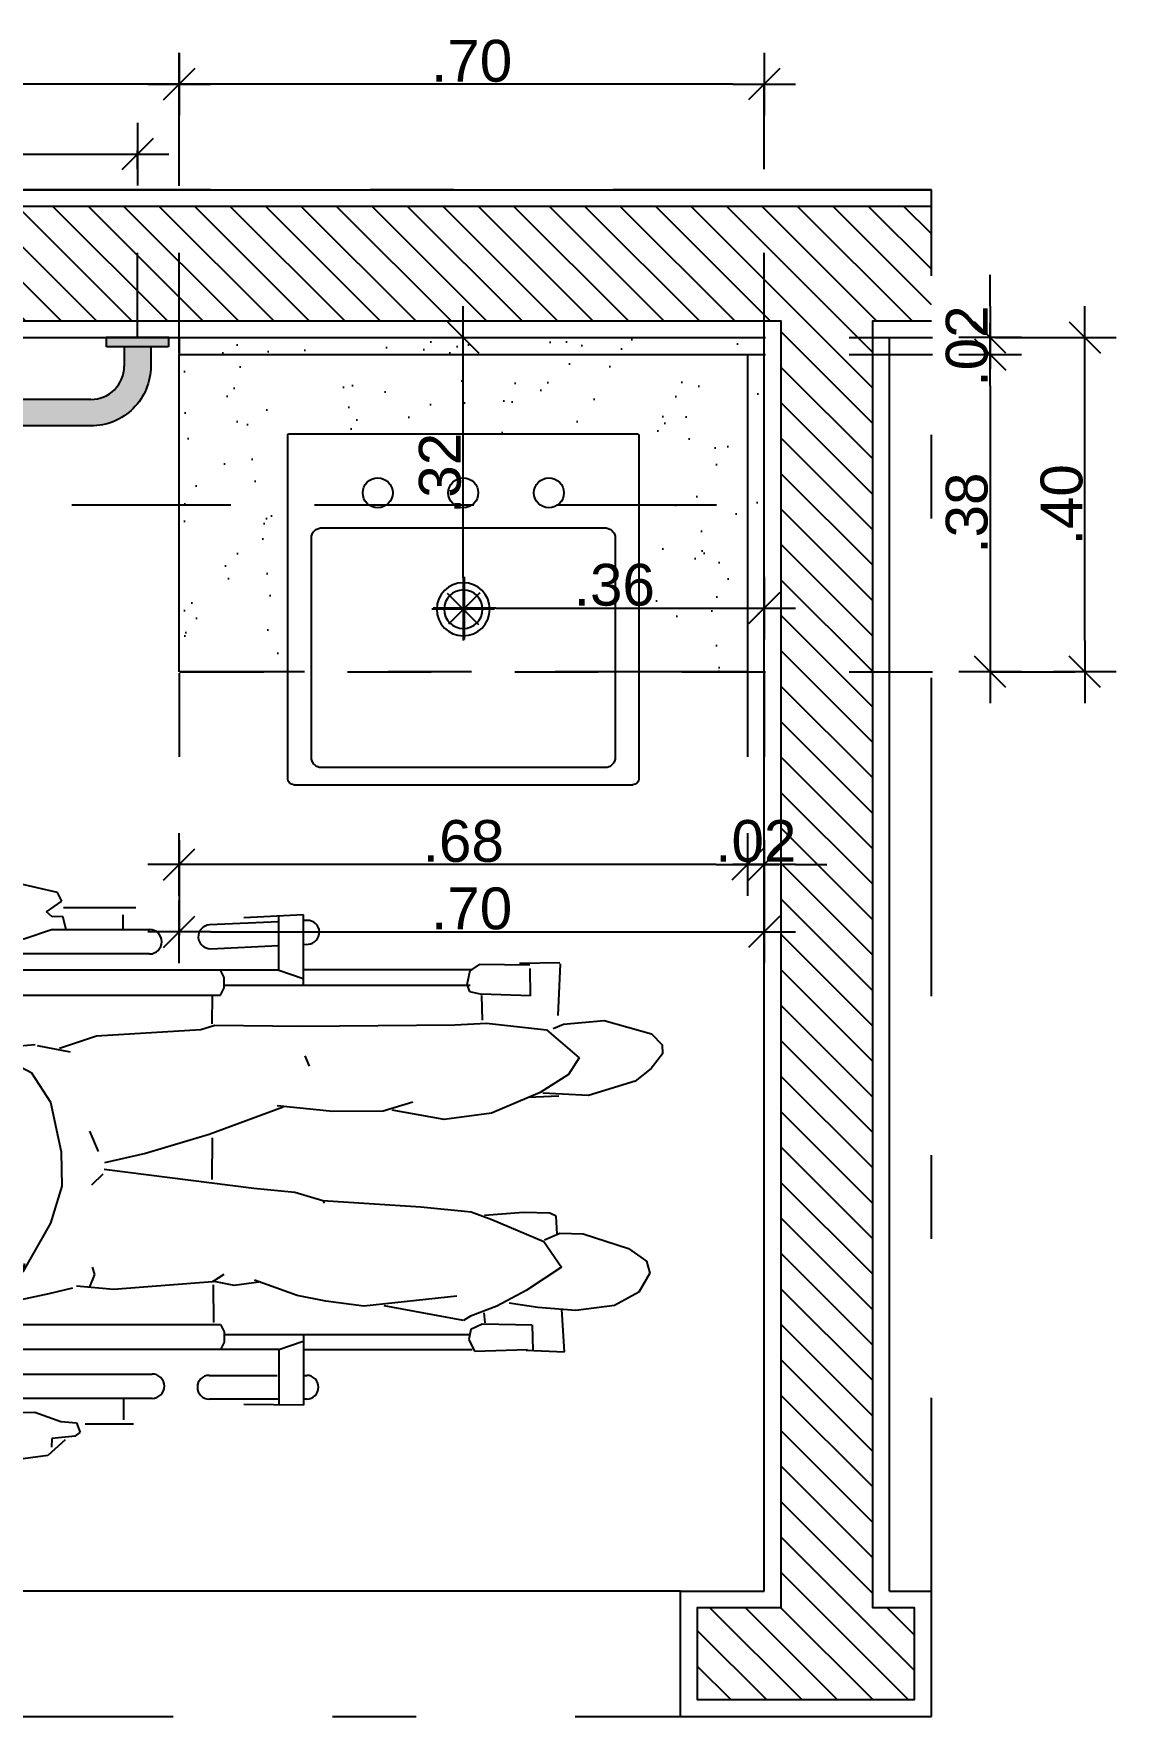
# Model space of a CAD drawing. Header units: millimetres. Extents: x 1999 to 2304, y 1614 to 1800.
# Drawn here: x 2232.644 to 2233.94, y 1631.44 to 1633.454 of the extents above; entities that cross this region are included whole.
import ezdxf

# ---------------------------------------------------------------- set-up
doc = ezdxf.new("R2010")
doc.units = ezdxf.units.MM
doc.header["$LTSCALE"] = 0.03
doc.header["$PDMODE"] = 34
for name, pattern in [('CONTINU', [0]), ('DASHDOT', [25.4, 12.7, -6.35, 0, -6.35]), ('HIDDEN', [9.525, 6.35, -3.175])]:
    doc.linetypes.add(name, pattern=pattern)
for name, color, linetype in [('BANCADAS', 5, 'Continuous'), ('BLOCOS', 5, 'Continuous'), ('COTA Especificações', 250, 'Continuous'), ('Layout', 6, 'Continuous'), ('LOUÇAS E METAIS', 5, 'Continuous'), ('PL1', 1, 'Continuous'), ('PL250', 250, 'Continuous'), ('PL251', 251, 'Continuous')]:
    doc.layers.add(name, color=color, linetype=linetype)
doc.styles.get("Standard").update_dxf_attribs({"font": 'arial.ttf'})
doc.dimstyles.new('TICK01', dxfattribs={"dimscale": 0, "dimtxt": 2, "dimasz": 1.5, "dimexe": 0.18, "dimexo": 0.06, "dimgap": 0.09, "dimtad": 1, "dimzin": 4, "dimdsep": 46, "dimtxsty": 'Standard', "dimblk": 'TICK1', "dimcen": 0.09, "dimclrd": 256, "dimclre": 256, "dimclrt": 4, "dimaunit": 1, "dimadec": 0, "dimazin": 0, "dimtfac": 1, "dimtix": 1, "dimtmove": 2, "dimatfit": 3, "dimldrblk": 'TICK1', "dimfxl": 1, "dimtolj": 1, "dimtzin": 12, "dimarcsym": 0})

# ---------------------------------------------------------------- blocks, each defined once
blk = doc.blocks.new('barra 80')
h = blk.add_hatch(color=252)
h.paths.add_polyline_path([(0.0373, -0.0112), (0.0373, 0), (-0.0373, 0), (-0.0373, -0.0112)])
h.paths.add_polyline_path([(-0.7629, -0.0112), (-0.7629, 0), (-0.8376, 0), (-0.8376, -0.0112)])
blk.add_hatch(color=252).paths.add_polyline_path([(0.0159, -0.034), (0.0159, -0.0112), (-0.0159, -0.0112), (-0.0159, -0.034), (-0.0159, -0.034, -0.414213), (-0.0559, -0.074), (-0.7439, -0.074, -0.000829), (-0.744, -0.074, -0.412105), (-0.7843, -0.034), (-0.7843, -0.0112), (-0.8161, -0.0112), (-0.8161, -0.0341, 0.412771), (-0.744, -0.1057), (-0.0558, -0.1057, 0.414214)])
at = {"layer": 'BLOCOS', "color": 4, "linetype": 'CONTINU'}
for p, q in [((-0.0159, -0.0112), (-0.0159, -0.034)), ((-0.0559, -0.074), (-0.744, -0.074))]:
    blk.add_line(p, q, dxfattribs=at)
for points in [[(-0.8376, -0.0109), (-0.8376, 0), (-0.7629, 0), (-0.7629, -0.0109)], [(0.0373, -0.0109), (0.0373, 0), (-0.0373, 0), (-0.0373, -0.0109)], [(-0.8373, -0.0112), (-0.7632, -0.0112)], [(-0.8161, -0.0341), (-0.8161, -0.0112)], [(-0.7843, -0.034), (-0.7843, -0.0112)], [(0.037, -0.0112), (-0.037, -0.0112)]]:
    blk.add_lwpolyline(points, dxfattribs=at)
for points in [[(0.0159, -0.0112), (0.0159, -0.0341, -0.414214), (-0.0558, -0.1057), (-0.2205, -0.1057), (-0.7435, -0.1057)], [(-0.8161, -0.0341, 0.414945), (-0.7435, -0.1057)]]:
    blk.add_lwpolyline(points, format="xyb", dxfattribs=at)
for centre, radius, start, end in [((-0.744, -0.0336), 0.0404, 180.5078, 269.905), ((-0.0559, -0.034), 0.04, 270, 360)]:
    blk.add_arc(centre, radius, start, end, dxfattribs=at)
blk = doc.blocks.new('L830c_p')
at = {"layer": 'LOUÇAS E METAIS'}
for p, q in [((-205.5, 212.4), (-205.5, -188.6)), ((202.5, 214.4), (-203.5, 214.4)), ((204.5, -188.6), (204.5, 212.4)), ((165, 104.4), (-166, 104.4)), ((-178, 92.4), (-178, -163.6)), ((177, -163.6), (177, 92.4)), ((-166, -175.6), (165, -175.6)), ((197.5, -195.6), (-198.5, -195.6))]:
    blk.add_line(p, q, dxfattribs=at)
for points in [[(-166, 104.4, 0), (-167.2, 104.4, 0), (-168.4, 104.2, 0), (-169.5, 103.9, 0), (-170.6, 103.5, 0), (-171.7, 103, 0), (-172.7, 102.4, 0), (-173.6, 101.7, 0), (-174.5, 100.9, 0), (-175.3, 100, 0), (-176, 99.1, 0), (-176.6, 98.1, 0), (-177.1, 97, 0), (-177.5, 95.9, 0), (-177.8, 94.8, 0), (-178, 93.6, 0), (-178, 92.4, 0)], [(177, 92.4, 0), (176.9, 93.6, 0), (176.8, 94.8, 0), (176.5, 95.9, 0), (176.1, 97, 0), (175.6, 98.1, 0), (175, 99.1, 0), (174.3, 100, 0), (173.5, 100.9, 0), (172.6, 101.7, 0), (171.7, 102.4, 0), (170.6, 103, 0), (169.6, 103.5, 0), (168.5, 103.9, 0), (167.3, 104.2, 0), (166.2, 104.4, 0), (165, 104.4, 0)], [(-178, -163.6, 0), (-178, -164.8, 0), (-177.8, -165.9, 0), (-177.5, -167.1, 0), (-177.1, -168.2, 0), (-176.6, -169.2, 0), (-176, -170.3, 0), (-175.3, -171.2, 0), (-174.5, -172.1, 0), (-173.6, -172.9, 0), (-172.7, -173.6, 0), (-171.7, -174.2, 0), (-170.6, -174.7, 0), (-169.5, -175.1, 0), (-168.4, -175.4, 0), (-167.2, -175.5, 0), (-166, -175.6, 0)], [(165, -175.6, 0), (166.2, -175.5, 0), (167.3, -175.4, 0), (168.5, -175.1, 0), (169.6, -174.7, 0), (170.6, -174.2, 0), (171.7, -173.6, 0), (172.6, -172.9, 0), (173.5, -172.1, 0), (174.3, -171.2, 0), (175, -170.3, 0), (175.6, -169.2, 0), (176.1, -168.2, 0), (176.5, -167.1, 0), (176.8, -165.9, 0), (176.9, -164.8, 0), (177, -163.6, 0)]]:
    blk.add_polyline3d(points, dxfattribs=at)
at = {"layer": 'LOUÇAS E METAIS', "color": 250}
blk.add_circle((-0.5, 9.4), 31, dxfattribs=at)
at = {"layer": 'LOUÇAS E METAIS', "color": 6}
blk.add_circle((-0.5, 9.4), 22.5, dxfattribs=at)
at = {"layer": 'LOUÇAS E METAIS'}
for centre, radius, start, end in [((-203.5, 212.4), 2, 89.9815, 180), ((202.5, 212.4), 2, 359.9815, 90), ((-198.5, -188.6), 7, 180.001, 270.001), ((197.5, -188.6), 7, 269.999, 359.999)]:
    blk.add_arc(centre, radius, start, end, dxfattribs=at)
at = {"layer": 'LOUÇAS E METAIS', "color": 250}
for centre, start, end in [((-100.5, 145.4), 0, 180), ((-0.5, 145.4), 0, 180), ((99.5, 145.4), 0, 180), ((-100.5, 145.4), 180, 0), ((-0.5, 145.4), 180, 0), ((99.5, 145.4), 180, 0)]:
    blk.add_arc(centre, 17.5, start, end, dxfattribs=at)
blk = doc.blocks.new('PNE')
at = {"layer": 'PL251'}
for p, q in [((1999.304, 609.4624), (1999.3171, 609.475)), ((1999.3171, 609.475), (1999.3281, 609.4754)), ((1999.3281, 609.4754), (1999.3457, 609.4619)), ((1999.2882, 609.4057), (1999.304, 609.4624)), ((1999.3457, 609.4619), (1999.3608, 609.4427)), ((1999.5609, 609.4347), (1999.5761, 609.4562)), ((1999.5761, 609.4562), (1999.5907, 609.4601)), ((1999.5907, 609.4601), (1999.6131, 609.4473)), ((1999.3608, 609.4427), (1999.3778, 609.3867)), ((1999.5435, 609.3806), (1999.5609, 609.4347)), ((1999.6131, 609.4473), (1999.6294, 609.4182)), ((1999.6294, 609.4182), (1999.6354, 609.3718)), ((1999.2927, 609.3568), (1999.2882, 609.4057)), ((1999.2993, 609.3368), (1999.3329, 609.3759)), ((1999.3329, 609.3759), (1999.3528, 609.3631)), ((1999.3778, 609.3867), (1999.3752, 609.3322)), ((1999.5427, 609.3526), (1999.5435, 609.3806)), ((1999.2979, 609.3447), (1999.2927, 609.3568)), ((1999.3528, 609.3631), (1999.3742, 609.3292)), ((1999.5528, 609.3335), (1999.5833, 609.3546)), ((1999.5833, 609.3546), (1999.6112, 609.3125)), ((1999.6354, 609.3718), (1999.6315, 609.3262)), ((1999.6847, 609.3582), (1999.634, 609.3551)), ((1999.6825, 609.3123), (1999.6847, 609.3582)), ((1999.2193, 609.3526), (1999.22, 609.3045)), ((1999.2204, 609.3528), (1999.282, 609.3503)), ((1999.2913, 609.2647), (1999.2993, 609.3368)), ((1999.3785, 609.3512), (1999.3803, 609.3147)), ((1999.5186, 609.3407), (1999.5181, 609.309)), ((1999.5222, 609.3483), (1999.5186, 609.3407)), ((1999.544, 609.3496), (1999.5222, 609.3483)), ((1999.5263, 609.2714), (1999.5528, 609.3335)), ((1999.5505, 609.3344), (1999.5427, 609.3526)), ((1999.2221, 609.3168), (1999.2212, 609.256)), ((1999.2587, 609.3175), (1999.226, 609.3173)), ((1999.2587, 609.3175), (1999.2568, 609.259)), ((1999.3742, 609.3292), (1999.399, 609.271)), ((1999.6315, 609.3262), (1999.6263, 609.2918)), ((1999.6526, 609.3196), (1999.6515, 609.2595)), ((1999.6526, 609.3196), (1999.6826, 609.3202)), ((1999.6839, 609.2506), (1999.6818, 609.3139)), ((1999.5181, 609.309), (1999.5217, 609.2626)), ((1999.6112, 609.3125), (1999.6301, 609.2772)), ((1999.6301, 609.2772), (1999.6421, 609.2456)), ((1999.2212, 609.256), (1999.2286, 609.245)), ((1999.2534, 609.2444), (1999.2568, 609.259)), ((1999.2581, 609.259), (1999.2876, 609.2598)), ((1999.2932, 609.227), (1999.2913, 609.2647)), ((1999.399, 609.271), (1999.4068, 609.2143)), ((1999.5171, 609.2467), (1999.5263, 609.2714)), ((1999.6378, 609.2616), (1999.6501, 609.263)), ((1999.6515, 609.2595), (1999.6578, 609.246)), ((1999.2276, 609.2476), (1999.2276, 609.0461)), ((1999.2286, 609.245), (1999.2453, 609.2414)), ((1999.2457, 608.9515), (1999.2457, 609.2454)), ((1999.2463, 609.2417), (1999.2534, 609.2444)), ((1999.5111, 609.1864), (1999.5171, 609.2467)), ((1999.6471, 609.2373), (1999.6297, 609.1425)), ((1999.6421, 609.2456), (1999.6471, 609.2373)), ((1999.6578, 609.246), (1999.6701, 609.2438)), ((1999.6641, 608.9515), (1999.6641, 609.2454)), ((1999.6701, 609.2438), (1999.6839, 609.2506)), ((1999.6822, 609.2476), (1999.6822, 609.0461)), ((1999.2948, 609.0433), (1999.2932, 609.227)), ((1999.4068, 609.2143), (1999.3953, 609.1519)), ((1999.6179, 609.2293), (1999.6302, 609.118)), ((1999.386, 609.1769), (1999.3968, 609.1412)), ((1999.5034, 609.0689), (1999.5111, 609.1864)), ((1999.3968, 609.1412), (1999.3969, 609.0809)), ((1999.6302, 609.118), (1999.6239, 609.0727)), ((1999.3969, 609.0809), (1999.3901, 609.0142)), ((1999.6239, 609.0727), (1999.6173, 609.0382)), ((1999.197, 609.0461), (1999.1968, 609.0513)), ((1999.3304, 609.0476), (1999.3426, 609.0528)), ((1999.4935, 609.0355), (1999.5034, 609.0689)), ((1999.5034, 609.0689), (1999.5069, 609.0708)), ((1999.1615, 609.0461), (1999.1653, 608.9745)), ((1999.246, 609.0461), (1999.1615, 609.0461)), ((1999.1684, 609.05), (1999.1686, 609.0462)), ((1999.2281, 609.0164), (1999.2378, 609.0456)), ((1999.2937, 608.94), (1999.2948, 609.0433)), ((1999.4886, 608.9864), (1999.4935, 609.0355)), ((1999.6173, 609.0382), (1999.5988, 608.9874)), ((1999.6638, 609.0461), (1999.7483, 609.0461)), ((1999.6818, 609.0164), (1999.672, 609.0456)), ((1999.7128, 609.0471), (1999.7128, 609.0497)), ((1999.7412, 609.0497), (1999.7412, 609.0458)), ((1999.7483, 609.0461), (1999.7478, 608.9744)), ((1999.2278, 609.0162), (1999.1631, 609.0162)), ((1999.17, 609.0162), (1999.1738, 608.9335)), ((1999.2022, 608.9349), (1999.1984, 609.016)), ((1999.2278, 609.0162), (1999.2278, 608.659)), ((1999.3918, 609.0217), (1999.4247, 608.9331)), ((1999.682, 609.0162), (1999.7481, 609.0162)), ((1999.682, 609.0162), (1999.682, 608.6733)), ((1999.7128, 608.9331), (1999.7128, 609.0143)), ((1999.7412, 609.0162), (1999.7412, 608.9331)), ((1999.6012, 608.9924), (1999.6053, 608.9631)), ((1999.4659, 608.8074), (1999.4886, 608.9864)), ((1999.2366, 608.951), (1999.2278, 608.9464)), ((1999.2491, 608.951), (1999.2366, 608.951)), ((1999.2579, 608.9464), (1999.2491, 608.951)), ((1999.6053, 608.9631), (1999.5999, 608.9371)), ((1999.6519, 608.9464), (1999.6607, 608.951)), ((1999.6607, 608.951), (1999.6732, 608.951)), ((1999.6732, 608.951), (1999.682, 608.9464)), ((1999.2923, 608.9367), (1999.2578, 608.9371)), ((1999.2579, 608.6704), (1999.2579, 608.9464)), ((1999.2989, 608.923), (1999.2937, 608.94)), ((1999.4247, 608.9331), (1999.4474, 608.8567)), ((1999.4785, 608.9368), (1999.4285, 608.9371)), ((1999.5923, 608.9505), (1999.601, 608.9371)), ((1999.601, 608.9371), (1999.6099, 608.8186)), ((1999.6494, 608.9388), (1999.6045, 608.9381)), ((1999.6519, 608.6804), (1999.6519, 608.9464)), ((1999.3066, 608.7982), (1999.2989, 608.923)), ((1999.1793, 608.7443), (1999.1793, 608.8617)), ((1999.2085, 608.8617), (1999.2085, 608.669)), ((1999.4474, 608.8567), (1999.4583, 608.8079)), ((1999.7112, 608.6647), (1999.7112, 608.8648)), ((1999.7404, 608.8648), (1999.7404, 608.679)), ((1999.1532, 608.8453), (1999.1532, 608.7589)), ((1999.1801, 608.8301), (1999.1615, 608.8301)), ((1999.7659, 608.8309), (1999.7418, 608.8309)), ((1999.7711, 608.8424), (1999.7711, 608.7845)), ((1999.6099, 608.8186), (1999.606, 608.7745)), ((1999.3212, 608.7541), (1999.3066, 608.7982)), ((1999.4205, 608.7899), (1999.4448, 608.8003)), ((1999.472, 608.8058), (1999.4853, 608.7921)), ((1999.5923, 608.7961), (1999.5835, 608.7936)), ((1999.6067, 608.7902), (1999.5923, 608.7961)), ((1999.6086, 608.7696), (1999.6152, 608.7414)), ((1999.7682, 608.7557), (1999.7697, 608.7745)), ((1999.7697, 608.7745), (1999.7814, 608.7786)), ((1999.7854, 608.7729), (1999.7814, 608.7786)), ((1999.7854, 608.7729), (1999.7882, 608.7448)), ((1999.1348, 608.7517), (1999.1238, 608.7029)), ((1999.1455, 608.7568), (1999.1348, 608.7517)), ((1999.1582, 608.7386), (1999.1455, 608.7568)), ((1999.1791, 608.7618), (1999.1638, 608.7579)), ((1999.1638, 608.7579), (1999.164, 608.7451)), ((1999.318, 608.7274), (1999.3255, 608.7668)), ((1999.4458, 608.7562), (1999.3862, 608.7437)), ((1999.4864, 608.7571), (1999.4458, 608.7562)), ((1999.5308, 608.7434), (1999.4864, 608.7571)), ((1999.7567, 608.7243), (1999.7682, 608.7557)), ((1999.7898, 608.7607), (1999.8086, 608.74)), ((1999.164, 608.7451), (1999.1582, 608.7386)), ((1999.1906, 608.7113), (1999.1789, 608.7454)), ((1999.3862, 608.7437), (1999.351, 608.7208)), ((1999.5889, 608.7104), (1999.5308, 608.7434)), ((1999.6152, 608.7414), (1999.6249, 608.6965)), ((1999.7882, 608.7448), (1999.7988, 608.7445)), ((1999.8086, 608.74), (1999.8144, 608.6985)), ((1999.1859, 608.679), (1999.1906, 608.7113)), ((1999.3199, 608.6883), (1999.3167, 608.725)), ((1999.351, 608.7208), (1999.3369, 608.6936)), ((1999.5988, 608.7068), (1999.5791, 608.7126)), ((1999.7574, 608.6849), (1999.7567, 608.7243)), ((1999.1238, 608.7029), (1999.1301, 608.6781)), ((1999.3409, 608.6912), (1999.3166, 608.6823)), ((1999.4282, 608.6905), (1999.3863, 608.6424)), ((1999.4486, 608.6926), (1999.4282, 608.6905)), ((1999.467, 608.6856), (1999.4486, 608.6926)), ((1999.6236, 608.6926), (1999.5988, 608.7068)), ((1999.6474, 608.6749), (1999.6236, 608.6926)), ((1999.8144, 608.6985), (1999.7967, 608.6624)), ((1999.1301, 608.6781), (1999.1578, 608.6444)), ((1999.1647, 608.6652), (1999.179, 608.6773)), ((1999.179, 608.6773), (1999.1908, 608.6796)), ((1999.2216, 608.642), (1999.1908, 608.6796)), ((1999.2958, 608.6695), (1999.2743, 608.6446)), ((1999.3166, 608.6823), (1999.2958, 608.6695)), ((1999.4858, 608.6738), (1999.467, 608.6856)), ((1999.5031, 608.6515), (1999.4858, 608.6738)), ((1999.6627, 608.6518), (1999.6474, 608.6749)), ((1999.752, 608.6859), (1999.7261, 608.6474)), ((1999.7839, 608.6749), (1999.752, 608.6859)), ((1999.7953, 608.6631), (1999.7839, 608.6749)), ((1999.1578, 608.6444), (1999.1647, 608.6652)), ((1999.236, 608.6521), (1999.2253, 608.6459)), ((1999.2555, 608.6599), (1999.236, 608.6521)), ((1999.2791, 608.6496), (1999.2555, 608.6599)), ((1999.475, 608.655), (1999.4482, 608.647)), ((1999.4971, 608.653), (1999.475, 608.655)), ((1999.5095, 608.6474), (1999.4971, 608.653)), ((1999.6756, 608.6682), (1999.6532, 608.6681)), ((1999.7248, 608.649), (1999.6756, 608.6682)), ((1999.7967, 608.6624), (1999.7995, 608.6477)), ((1999.1578, 608.6444), (1999.1626, 608.6004)), ((1999.3863, 608.6424), (1999.3695, 608.6134)), ((1999.3976, 608.634), (1999.3843, 608.6327)), ((1999.4159, 608.6232), (1999.3976, 608.634)), ((1999.4482, 608.647), (1999.4159, 608.6232)), ((1999.4621, 608.6365), (1999.4353, 608.6367)), ((1999.5324, 608.6087), (1999.5095, 608.6474)), ((1999.7995, 608.6477), (1999.7855, 608.5655)), ((1999.1532, 608.6231), (1999.1532, 608.3203)), ((1999.3695, 608.6134), (1999.3732, 608.561)), ((1999.4154, 608.6224), (1999.4298, 608.5585)), ((1999.5128, 608.609), (1999.5352, 608.5765)), ((1999.537, 608.572), (1999.5324, 608.6087)), ((1999.1626, 608.6004), (1999.1894, 608.5447)), ((1999.4592, 608.5948), (1999.4454, 608.5988)), ((1999.4804, 608.5857), (1999.4592, 608.5948)), ((1999.5387, 608.5462), (1999.537, 608.572)), ((1999.6569, 608.5782), (1999.6198, 608.5613)), ((1999.6655, 608.57), (1999.6569, 608.5782)), ((1999.7529, 608.5403), (1999.6655, 608.57)), ((1999.1793, 608.2983), (1999.1793, 608.5535)), ((1999.3059, 608.5499), (1999.3403, 608.5431)), ((1999.3403, 608.5431), (1999.3782, 608.5538)), ((1999.3732, 608.561), (1999.3995, 608.5235)), ((1999.579, 608.5569), (1999.5421, 608.5658)), ((1999.6198, 608.5613), (1999.579, 608.5569)), ((1999.662, 608.4964), (1999.662, 608.5635)), ((1999.6784, 608.4957), (1999.6784, 608.5592)), ((1999.7737, 608.5492), (1999.7529, 608.5403)), ((1999.7855, 608.5655), (1999.7737, 608.5492)), ((1999.1894, 608.5447), (1999.2303, 608.5319)), ((1999.2085, 608.5306), (1999.2085, 608.2983)), ((1999.2303, 608.5319), (1999.3025, 608.5458)), ((1999.2538, 608.4957), (1999.2538, 608.5292)), ((1999.3483, 608.5164), (1999.289, 608.5371)), ((1999.5051, 608.515), (1999.5218, 608.5325)), ((1999.518, 608.5311), (1999.5117, 608.5456)), ((1999.5218, 608.5325), (1999.5387, 608.5462)), ((1999.662, 608.5401), (1999.6005, 608.522)), ((1999.7112, 608.3014), (1999.7112, 608.5463)), ((1999.7404, 608.5349), (1999.7404, 608.3014)), ((1999.7711, 608.5378), (1999.7711, 608.3175)), ((1999.2374, 608.4964), (1999.2374, 608.5249)), ((1999.4528, 608.5051), (1999.3483, 608.5164)), ((1999.3995, 608.5235), (1999.4439, 608.5112)), ((1999.4439, 608.5112), (1999.4723, 608.5104)), ((1999.5273, 608.5092), (1999.4528, 608.5051)), ((1999.4723, 608.5104), (1999.4863, 608.5147)), ((1999.4863, 608.5147), (1999.5051, 608.515)), ((1999.6005, 608.522), (1999.5273, 608.5092)), ((1999.2315, 608.4957), (1999.2315, 608.3865)), ((1999.2595, 608.4957), (1999.2315, 608.4957)), ((1999.2595, 608.3865), (1999.2595, 608.4957)), ((1999.6561, 608.4957), (1999.6561, 608.3865)), ((1999.6841, 608.4957), (1999.6561, 608.4957)), ((1999.6841, 608.3865), (1999.6841, 608.4957)), ((1999.2315, 608.3865), (1999.2595, 608.3865)), ((1999.6561, 608.3865), (1999.6841, 608.3865)), ((1999.1626, 608.3289), (1999.1785, 608.3289)), ((1999.7659, 608.3286), (1999.7418, 608.3286))]:
    blk.add_line(p, q, dxfattribs=at)
for centre, radius, start, end in [((1999.1826, 609.0507), 0.0142, 2.6629, 182.6629), ((1999.727, 609.0497), 0.0142, 0, 180), ((1999.188, 608.9342), 0.0142, 182.6629, 2.6629), ((1999.727, 608.9331), 0.0142, 180, 0), ((1999.1939, 608.8617), 0.0146, 0, 180), ((1999.7258, 608.8648), 0.0146, 0, 180), ((1999.1939, 608.2983), 0.0146, 180, 0), ((1999.7258, 608.3014), 0.0146, 180, 0)]:
    blk.add_arc(centre, radius, start, end, dxfattribs=at)
blk = doc.blocks.new('TICK1')
for p, q in [((0, 1), (0, -1)), ((-1, 0), (1, 0)), ((0.5, 0.5), (-0.5, -0.5))]:
    blk.add_line(p, q)
blk = doc.blocks.new('*D554')
at = {"layer": 'COTA Especificações', "linetype": 'HIDDEN', "lineweight": -2, "ltscale": 0.1, "transparency": 16777216}
for p, q in [((2232.8185, 1633.0718), (2232.8185, 1633.398)), ((2233.5185, 1633.0918), (2233.5185, 1633.398))]:
    blk.add_line(p, q, dxfattribs=at)
at = {"layer": 'COTA Especificações', "lineweight": -2, "ltscale": 0.1, "transparency": 16777216}
blk.add_line((2233.481, 1633.3935), (2232.856, 1633.3935), dxfattribs=at)
at = {"layer": 'DEFPOINTS', "color": 0, "ltscale": 0.1, "transparency": 16777216}
for p in [(2232.8185, 1633.3935), (2233.5185, 1633.0903), (2232.8185, 1633.0703)]:
    blk.add_point(p, dxfattribs=at)
at = {"layer": 'COTA Especificações', "lineweight": -2, "ltscale": 0.1, "transparency": 16777216, "xscale": 0.03749999999999998, "yscale": 0.03749999999999998, "zscale": 0.03749999999999998, "rotation": 180}
blk.add_blockref('TICK1', (2232.8185, 1633.3935), dxfattribs=at)
at = {"layer": 'COTA Especificações', "lineweight": -2, "ltscale": 0.1, "transparency": 16777216, "xscale": 0.03749999999999998, "yscale": 0.03749999999999998, "zscale": 0.03749999999999998}
blk.add_blockref('TICK1', (2233.5185, 1633.3935), dxfattribs=at)
at = {"layer": 'COTA Especificações', "color": 4, "ltscale": 0.1, "transparency": 16777216, "insert": (2233.1685, 1633.4213), "char_height": 0.05, "attachment_point": 5}
blk.add_mtext('\\A1;.70', dxfattribs=at)
blk = doc.blocks.new('*D555')
at = {"layer": 'COTA Especificações', "linetype": 'HIDDEN', "lineweight": -2, "ltscale": 0.1, "transparency": 16777216}
for p, q in [((2233.4985, 1632.6888), (2233.4985, 1632.4553)), ((2233.5185, 1632.6888), (2233.5185, 1632.4553))]:
    blk.add_line(p, q, dxfattribs=at)
at = {"layer": 'COTA Especificações', "lineweight": -2, "ltscale": 0.1, "transparency": 16777216}
for p, q in [((2233.461, 1632.4598), (2233.4235, 1632.4598)), ((2233.5185, 1632.4598), (2233.4985, 1632.4598)), ((2233.556, 1632.4598), (2233.5935, 1632.4598))]:
    blk.add_line(p, q, dxfattribs=at)
at = {"layer": 'DEFPOINTS', "color": 0, "ltscale": 0.1, "transparency": 16777216}
for p in [(2233.4985, 1632.6903), (2233.5185, 1632.6903), (2233.4985, 1632.4598)]:
    blk.add_point(p, dxfattribs=at)
at = {"layer": 'COTA Especificações', "lineweight": -2, "ltscale": 0.1, "transparency": 16777216, "xscale": 0.03749999999999998, "yscale": 0.03749999999999998, "zscale": 0.03749999999999998}
blk.add_blockref('TICK1', (2233.4985, 1632.4598), dxfattribs=at)
at = {"layer": 'COTA Especificações', "lineweight": -2, "ltscale": 0.1, "transparency": 16777216, "xscale": 0.03749999999999998, "yscale": 0.03749999999999998, "zscale": 0.03749999999999998, "rotation": 180}
blk.add_blockref('TICK1', (2233.5185, 1632.4598), dxfattribs=at)
at = {"layer": 'COTA Especificações', "color": 4, "ltscale": 0.1, "transparency": 16777216, "insert": (2233.5085, 1632.4876), "char_height": 0.05, "attachment_point": 5}
blk.add_mtext('\\A1;.02', dxfattribs=at)
blk = doc.blocks.new('*D556')
at = {"layer": 'COTA Especificações', "lineweight": -2, "ltscale": 0.1, "transparency": 16777216}
for p, q in [((2233.7889, 1633.1278), (2233.7889, 1633.1653)), ((2233.7889, 1633.0903), (2233.7889, 1633.0703)), ((2233.7889, 1633.0328), (2233.7889, 1632.9953))]:
    blk.add_line(p, q, dxfattribs=at)
at = {"layer": 'COTA Especificações', "linetype": 'HIDDEN', "lineweight": -2, "ltscale": 0.1, "transparency": 16777216}
for p, q in [((2232.82, 1633.0903), (2233.7934, 1633.0903)), ((2232.82, 1633.0703), (2233.7934, 1633.0703))]:
    blk.add_line(p, q, dxfattribs=at)
at = {"layer": 'DEFPOINTS', "color": 0, "ltscale": 0.1, "transparency": 16777216}
for p in [(2232.8185, 1633.0903), (2232.8185, 1633.0703), (2233.7889, 1633.0703)]:
    blk.add_point(p, dxfattribs=at)
at = {"layer": 'COTA Especificações', "lineweight": -2, "ltscale": 0.1, "transparency": 16777216, "xscale": 0.03749999999999998, "yscale": 0.03749999999999998, "zscale": 0.03749999999999998}
for p, rotation in [((2233.7889, 1633.0903), 270), ((2233.7889, 1633.0703), 90)]:
    blk.add_blockref('TICK1', p, dxfattribs=dict(at, rotation=rotation))
at = {"layer": 'COTA Especificações', "color": 4, "ltscale": 0.1, "transparency": 16777216, "insert": (2233.7611, 1633.0803), "char_height": 0.05, "attachment_point": 5, "rotation": 90}
blk.add_mtext('\\A1;.02', dxfattribs=at)
blk = doc.blocks.new('*D557')
at = {"layer": 'COTA Especificações', "linetype": 'HIDDEN', "lineweight": -2, "ltscale": 0.1, "transparency": 16777216}
for p, q in [((2232.82, 1633.0703), (2233.7934, 1633.0703)), ((2232.82, 1632.6903), (2233.7934, 1632.6903))]:
    blk.add_line(p, q, dxfattribs=at)
at = {"layer": 'COTA Especificações', "lineweight": -2, "ltscale": 0.1, "transparency": 16777216}
blk.add_line((2233.7889, 1633.0328), (2233.7889, 1632.7278), dxfattribs=at)
at = {"layer": 'DEFPOINTS', "color": 0, "ltscale": 0.1, "transparency": 16777216}
for p in [(2232.8185, 1633.0703), (2232.8185, 1632.6903), (2233.7889, 1632.6903)]:
    blk.add_point(p, dxfattribs=at)
at = {"layer": 'COTA Especificações', "lineweight": -2, "ltscale": 0.1, "transparency": 16777216, "xscale": 0.03749999999999998, "yscale": 0.03749999999999998, "zscale": 0.03749999999999998}
for p, rotation in [((2233.7889, 1633.0703), 90), ((2233.7889, 1632.6903), 270)]:
    blk.add_blockref('TICK1', p, dxfattribs=dict(at, rotation=rotation))
at = {"layer": 'COTA Especificações', "color": 4, "ltscale": 0.1, "transparency": 16777216, "insert": (2233.7611, 1632.8803), "char_height": 0.05, "attachment_point": 5, "rotation": 90}
blk.add_mtext('\\A1;.38', dxfattribs=at)
blk = doc.blocks.new('*D558')
at = {"layer": 'COTA Especificações', "linetype": 'HIDDEN', "lineweight": -2, "ltscale": 0.1, "transparency": 16777216}
for p, q in [((2232.8185, 1632.6888), (2232.8185, 1632.4553)), ((2233.4985, 1632.4613), (2233.4985, 1632.4643))]:
    blk.add_line(p, q, dxfattribs=at)
at = {"layer": 'COTA Especificações', "lineweight": -2, "ltscale": 0.1, "transparency": 16777216}
blk.add_line((2233.461, 1632.4598), (2232.856, 1632.4598), dxfattribs=at)
at = {"layer": 'DEFPOINTS', "color": 0, "ltscale": 0.1, "transparency": 16777216}
for p in [(2232.8185, 1632.6903), (2232.8185, 1632.4598), (2233.4985, 1632.4598)]:
    blk.add_point(p, dxfattribs=at)
at = {"layer": 'COTA Especificações', "lineweight": -2, "ltscale": 0.1, "transparency": 16777216, "xscale": 0.03749999999999998, "yscale": 0.03749999999999998, "zscale": 0.03749999999999998, "rotation": 180}
blk.add_blockref('TICK1', (2232.8185, 1632.4598), dxfattribs=at)
at = {"layer": 'COTA Especificações', "lineweight": -2, "ltscale": 0.1, "transparency": 16777216, "xscale": 0.03749999999999998, "yscale": 0.03749999999999998, "zscale": 0.03749999999999998}
blk.add_blockref('TICK1', (2233.4985, 1632.4598), dxfattribs=at)
at = {"layer": 'COTA Especificações', "color": 4, "ltscale": 0.1, "transparency": 16777216, "insert": (2233.1585, 1632.4876), "char_height": 0.05, "attachment_point": 5}
blk.add_mtext('\\A1;.68', dxfattribs=at)
blk = doc.blocks.new('*D599')
at = {"layer": 'COTA Especificações', "linetype": 'HIDDEN', "lineweight": -2, "ltscale": 0.1, "transparency": 16777216}
for p, q in [((2233.16, 1633.0903), (2233.163, 1633.0903)), ((2233.16, 1632.7653), (2233.163, 1632.7653))]:
    blk.add_line(p, q, dxfattribs=at)
at = {"layer": 'COTA Especificações', "lineweight": -2, "ltscale": 0.1, "transparency": 16777216}
blk.add_line((2233.1585, 1632.8028), (2233.1585, 1633.0528), dxfattribs=at)
at = {"layer": 'DEFPOINTS', "color": 0, "ltscale": 0.1, "transparency": 16777216}
for p in [(2233.1585, 1633.0903), (2233.1585, 1633.0903), (2233.1585, 1632.7653)]:
    blk.add_point(p, dxfattribs=at)
at = {"layer": 'COTA Especificações', "lineweight": -2, "ltscale": 0.1, "transparency": 16777216, "xscale": 0.03749999999999998, "yscale": 0.03749999999999998, "zscale": 0.03749999999999998}
for p, rotation in [((2233.1585, 1633.0903), 90), ((2233.1585, 1632.7653), 270)]:
    blk.add_blockref('TICK1', p, dxfattribs=dict(at, rotation=rotation))
at = {"layer": 'COTA Especificações', "color": 4, "ltscale": 0.1, "transparency": 16777216, "insert": (2233.1307, 1632.9278), "char_height": 0.05, "attachment_point": 5, "rotation": 90}
blk.add_mtext('\\A1;.32', dxfattribs=at)
blk = doc.blocks.new('*D698')
at = {"layer": 'COTA Especificações', "linetype": 'HIDDEN', "lineweight": -2, "ltscale": 0.1, "transparency": 16777216}
for p, q in [((2232.2685, 1633.0918), (2232.2685, 1633.398)), ((2232.8185, 1633.0918), (2232.8185, 1633.398))]:
    blk.add_line(p, q, dxfattribs=at)
at = {"layer": 'COTA Especificações', "lineweight": -2, "ltscale": 0.1, "transparency": 16777216}
blk.add_line((2232.781, 1633.3935), (2232.306, 1633.3935), dxfattribs=at)
at = {"layer": 'DEFPOINTS', "color": 0, "ltscale": 0.1, "transparency": 16777216}
for p in [(2232.2685, 1633.3935), (2232.2685, 1633.0903), (2232.8185, 1633.0903)]:
    blk.add_point(p, dxfattribs=at)
at = {"layer": 'COTA Especificações', "lineweight": -2, "ltscale": 0.1, "transparency": 16777216, "xscale": 0.03749999999999998, "yscale": 0.03749999999999998, "zscale": 0.03749999999999998, "rotation": 180}
blk.add_blockref('TICK1', (2232.2685, 1633.3935), dxfattribs=at)
at = {"layer": 'COTA Especificações', "lineweight": -2, "ltscale": 0.1, "transparency": 16777216, "xscale": 0.03749999999999998, "yscale": 0.03749999999999998, "zscale": 0.03749999999999998}
blk.add_blockref('TICK1', (2232.8185, 1633.3935), dxfattribs=at)
at = {"layer": 'COTA Especificações', "color": 4, "ltscale": 0.1, "transparency": 16777216, "insert": (2232.5435, 1633.4212), "char_height": 0.05, "attachment_point": 5}
blk.add_mtext('\\A1;.55', dxfattribs=at)
blk = doc.blocks.new('*D701')
at = {"layer": 'COTA Especificações', "linetype": 'HIDDEN', "lineweight": -2, "ltscale": 0.1, "transparency": 16777216}
for p, q in [((2231.9685, 1633.0933), (2231.9685, 1633.3144)), ((2232.7687, 1633.0918), (2232.7687, 1633.3144))]:
    blk.add_line(p, q, dxfattribs=at)
at = {"layer": 'COTA Especificações', "lineweight": -2, "ltscale": 0.1, "transparency": 16777216}
blk.add_line((2232.006, 1633.3099), (2232.7312, 1633.3099), dxfattribs=at)
at = {"layer": 'DEFPOINTS', "color": 0, "ltscale": 0.1, "transparency": 16777216}
for p in [(2232.7687, 1633.3099), (2231.9685, 1633.0918), (2232.7687, 1633.0903)]:
    blk.add_point(p, dxfattribs=at)
at = {"layer": 'COTA Especificações', "lineweight": -2, "ltscale": 0.1, "transparency": 16777216, "xscale": 0.03749999999999998, "yscale": 0.03749999999999998, "zscale": 0.03749999999999998, "rotation": 180}
blk.add_blockref('TICK1', (2231.9685, 1633.3099), dxfattribs=at)
at = {"layer": 'COTA Especificações', "lineweight": -2, "ltscale": 0.1, "transparency": 16777216, "xscale": 0.03749999999999998, "yscale": 0.03749999999999998, "zscale": 0.03749999999999998}
blk.add_blockref('TICK1', (2232.7687, 1633.3099), dxfattribs=at)
at = {"layer": 'COTA Especificações', "color": 4, "ltscale": 0.1, "transparency": 16777216, "insert": (2232.3686, 1633.3377), "char_height": 0.05, "attachment_point": 5}
blk.add_mtext('\\A1;.80', dxfattribs=at)
blk = doc.blocks.new('*D743')
at = {"layer": 'COTA Especificações', "linetype": 'HIDDEN', "lineweight": -2, "ltscale": 0.1, "transparency": 16777216}
for p, q in [((2233.16, 1632.7668), (2233.16, 1632.7709)), ((2233.5185, 1632.7801), (2233.5185, 1632.7619))]:
    blk.add_line(p, q, dxfattribs=at)
at = {"layer": 'COTA Especificações', "lineweight": -2, "ltscale": 0.1, "transparency": 16777216}
blk.add_line((2233.1975, 1632.7664), (2233.481, 1632.7664), dxfattribs=at)
at = {"layer": 'DEFPOINTS', "color": 0, "ltscale": 0.1, "transparency": 16777216}
for p in [(2233.16, 1632.7653), (2233.5185, 1632.7816), (2233.5185, 1632.7664)]:
    blk.add_point(p, dxfattribs=at)
at = {"layer": 'COTA Especificações', "lineweight": -2, "ltscale": 0.1, "transparency": 16777216, "xscale": 0.03749999999999998, "yscale": 0.03749999999999998, "zscale": 0.03749999999999998, "rotation": 180}
blk.add_blockref('TICK1', (2233.16, 1632.7664), dxfattribs=at)
at = {"layer": 'COTA Especificações', "lineweight": -2, "ltscale": 0.1, "transparency": 16777216, "xscale": 0.03749999999999998, "yscale": 0.03749999999999998, "zscale": 0.03749999999999998}
blk.add_blockref('TICK1', (2233.5185, 1632.7664), dxfattribs=at)
at = {"layer": 'COTA Especificações', "color": 4, "ltscale": 0.1, "transparency": 16777216, "insert": (2233.3392, 1632.7942), "char_height": 0.05, "attachment_point": 5}
blk.add_mtext('\\A1;.36', dxfattribs=at)
blk = doc.blocks.new('*D744')
at = {"layer": 'COTA Especificações', "linetype": 'HIDDEN', "lineweight": -2, "ltscale": 0.1, "transparency": 16777216}
for p, q in [((2233.7949, 1633.0903), (2233.9068, 1633.0903)), ((2233.7904, 1632.6903), (2233.9068, 1632.6903))]:
    blk.add_line(p, q, dxfattribs=at)
at = {"layer": 'COTA Especificações', "lineweight": -2, "ltscale": 0.1, "transparency": 16777216}
blk.add_line((2233.9023, 1632.7278), (2233.9023, 1633.0528), dxfattribs=at)
at = {"layer": 'DEFPOINTS', "color": 0, "ltscale": 0.1, "transparency": 16777216}
for p in [(2233.7934, 1633.0903), (2233.9023, 1633.0903), (2233.7889, 1632.6903)]:
    blk.add_point(p, dxfattribs=at)
at = {"layer": 'COTA Especificações', "lineweight": -2, "ltscale": 0.1, "transparency": 16777216, "xscale": 0.03749999999999998, "yscale": 0.03749999999999998, "zscale": 0.03749999999999998}
for p, rotation in [((2233.9023, 1633.0903), 90), ((2233.9023, 1632.6903), 270)]:
    blk.add_blockref('TICK1', p, dxfattribs=dict(at, rotation=rotation))
at = {"layer": 'COTA Especificações', "color": 4, "ltscale": 0.1, "transparency": 16777216, "insert": (2233.8745, 1632.8903), "char_height": 0.05, "attachment_point": 5, "rotation": 90}
blk.add_mtext('\\A1;.40', dxfattribs=at)
blk = doc.blocks.new('*D746')
at = {"layer": 'COTA Especificações', "linetype": 'HIDDEN', "lineweight": -2, "ltscale": 0.004, "transparency": 16777216}
for p, q in [((2232.8185, 1632.4583), (2232.8185, 1632.3746)), ((2233.5185, 1632.4583), (2233.5185, 1632.3746))]:
    blk.add_line(p, q, dxfattribs=at)
at = {"layer": 'COTA Especificações', "lineweight": -2, "ltscale": 0.004, "transparency": 16777216}
blk.add_line((2232.856, 1632.3791), (2233.481, 1632.3791), dxfattribs=at)
at = {"layer": 'DEFPOINTS', "color": 0, "ltscale": 0.004, "transparency": 16777216}
for p in [(2232.8185, 1632.4598), (2233.5185, 1632.4598), (2233.5185, 1632.3791)]:
    blk.add_point(p, dxfattribs=at)
at = {"layer": 'COTA Especificações', "lineweight": -2, "ltscale": 0.004, "transparency": 16777216, "xscale": 0.03750000000000001, "yscale": 0.03750000000000001, "zscale": 0.03750000000000001, "rotation": 180}
blk.add_blockref('TICK1', (2232.8185, 1632.3791), dxfattribs=at)
at = {"layer": 'COTA Especificações', "lineweight": -2, "ltscale": 0.004, "transparency": 16777216, "xscale": 0.03750000000000001, "yscale": 0.03750000000000001, "zscale": 0.03750000000000001}
blk.add_blockref('TICK1', (2233.5185, 1632.3791), dxfattribs=at)
at = {"layer": 'COTA Especificações', "color": 4, "ltscale": 0.004, "transparency": 16777216, "insert": (2233.1685, 1632.4069), "char_height": 0.05, "attachment_point": 5}
blk.add_mtext('\\A1;.70', dxfattribs=at)

msp = doc.modelspace()

# ---------------------------------------------------------------- hatches: boundary and pattern name
at = {"layer": 'BANCADAS'}
h = msp.add_hatch(dxfattribs=at)
h.set_pattern_fill('AR-SAND', color=251, scale=0.002, angle=90)
h.set_pattern_definition([(127.5, (3956.57667, -866.59349), (-0.0978826475, -0.0032000626), [0, -0.077216, 0, -0.08636, 0, -0.08255]), (97.5, (3956.57667, -866.59349), (-0.14336502, 0.0899046566), [0, -0.041656, 0, -0.069596, 0, -0.02667]), (57.5, (3956.57667, -866.65597), (-0.000287437, 0.158198474), [0, -0.0254, 0, -0.09144, 0, -0.11938]), (47.5, (3956.57667, -866.65597), (-0.0445858647, 0.1527112905), [0, -0.0127, 0, -0.059944, 0, -0.06858])])
edge = h.paths.add_edge_path()
edge.add_line((2233.4735, 1633.0703), (2233.4735, 1632.6903))
edge.add_line((2233.4735, 1632.6903), (2233.3685, 1632.6903))
edge.add_line((2233.3685, 1632.6903), (2233.3685, 1632.9732))
edge.add_arc((2233.2875, 1633.181), 0.223, -112.7014, -68.7039, ccw=False)
edge.add_line((2233.2014, 1632.9753), (2232.9505, 1632.9753))
edge.add_arc((2232.9505, 1632.9732), 0.00205, 90, 180)
edge.add_line((2232.9485, 1632.9732), (2232.9485, 1632.6903))
edge.add_line((2232.9485, 1632.6903), (2232.8185, 1632.6903))
edge.add_line((2232.8185, 1632.6903), (2232.8185, 1633.0703))
edge.add_line((2232.8185, 1633.0703), (2233.4735, 1633.0703))
h.paths.add_polyline_path([(2233.5185, 1633.0903), (2233.5185, 1632.6903), (2233.4735, 1632.6903), (2233.4735, 1633.0703), (2232.8435, 1633.0703), (2232.8435, 1633.0903)])
at = {"layer": 'PL1'}
h = msp.add_hatch(dxfattribs=at)
h.set_pattern_fill('_USER', color=251, scale=0.03, angle=-45, pattern_type=0)
h.set_pattern_definition([(315, (602.659094, 3669.573392), (0.02121320344, 0.02121320344), [])])
h.paths.add_polyline_path([(2233.7185, 1633.1103), (2233.7185, 1633.2473), (2232.5885, 1633.2473), (2232.5885, 1633.1103), (2233.5385, 1633.1103), (2233.5385, 1631.5703), (2233.4385, 1631.5703), (2233.4385, 1631.4603), (2233.6985, 1631.4603), (2233.6985, 1631.5703), (2233.6485, 1631.5703), (2233.6485, 1633.1103)])

# ---------------------------------------------------------------- linework, layer by layer
at = {"color": 5, "linetype": 'DASHDOT'}
msp.add_lwpolyline([(2233.7185, 1631.4403), (2233.7185, 1633.2673), (2231.5685, 1633.2673), (2231.5685, 1631.4403)], close=True, dxfattribs=at)
at = {"layer": 'BANCADAS', "color": 6, "linetype": 'Continuous'}
for p, q in [((2232.8185, 1632.6903), (2232.8185, 1633.0703)), ((2232.9485, 1632.6903), (2232.8185, 1632.6903)), ((2233.4985, 1632.6903), (2233.3685, 1632.6903))]:
    msp.add_line(p, q, dxfattribs=at)
at = {"layer": 'BANCADAS', "color": 250, "linetype": 'HIDDEN', "ltscale": 0.5}
msp.add_line((2233.3685, 1632.6903), (2232.9485, 1632.6903), dxfattribs=at)
at = {"layer": 'BANCADAS'}
msp.add_lwpolyline([(2232.8185, 1633.0903), (2232.8185, 1633.0703), (2233.4985, 1633.0703), (2233.4985, 1632.6903), (2233.5185, 1632.6903)], dxfattribs=at)
at = {"layer": 'Layout', "linetype": 'HIDDEN'}
msp.add_line((2231.8185, 1632.8903), (2233.5185, 1632.8903), dxfattribs=at)
at = {"layer": 'PL1'}
for p, q in [((2232.5685, 1633.2673), (2233.7185, 1633.2673)), ((2232.5685, 1633.0903), (2233.5185, 1633.0903)), ((2233.5185, 1631.5903), (2233.5185, 1633.0903)), ((2233.6685, 1631.5903), (2233.6685, 1633.0903)), ((2233.6685, 1633.0903), (2233.7185, 1633.0903)), ((2233.4185, 1631.4403), (2233.4185, 1631.5903)), ((2233.4185, 1631.5903), (2233.5185, 1631.5903)), ((2233.6685, 1631.5903), (2233.7185, 1631.5903)), ((2233.7185, 1631.4403), (2233.7185, 1631.5903)), ((2233.4185, 1631.4403), (2233.7185, 1631.4403))]:
    msp.add_line(p, q, dxfattribs=at)
at = {"layer": 'PL1', "color": 6}
msp.add_lwpolyline([(2233.7185, 1633.2473), (2232.5885, 1633.2473), (2232.5885, 1633.1103), (2233.5385, 1633.1103), (2233.5385, 1631.5703), (2233.4385, 1631.5703), (2233.4385, 1631.4603), (2233.6985, 1631.4603), (2233.6985, 1631.5703), (2233.6485, 1631.5703), (2233.6485, 1633.1103), (2233.7185, 1633.1103)], dxfattribs=at)
at = {"layer": 'PL250'}
msp.add_line((2233.4185, 1631.5903), (2232.6185, 1631.5903), dxfattribs=at)

# ---------------------------------------------------------------- block references
at = {"layer": 'Layout', "rotation": 270}
msp.add_blockref('PNE', (1623.9214, 3631.5612), dxfattribs=at)
at = {"layer": 'LOUÇAS E METAIS'}
msp.add_blockref('barra 80', (2232.7687, 1633.0903), dxfattribs=at)
at = {"layer": 'LOUÇAS E METAIS', "xscale": -0.001024390282942549, "yscale": 0.001024390282942549, "zscale": 0.001024390282942549}
msp.add_blockref('L830c_p', (2233.158, 1632.7556), dxfattribs=at)

# ---------------------------------------------------------------- dimensions: what is measured, and where the dimension line sits
at = {"layer": 'COTA Especificações', "ltscale": 0.1}
for base, p1, p2, picture, middle in [((2232.2685, 1633.3935), (2232.8185, 1633.0903), (2232.2685, 1633.0903), '*D698', (2232.5435, 1633.4212)), ((2232.8185, 1633.3935), (2233.5185, 1633.0903), (2232.8185, 1633.0703), '*D554', (2233.1685, 1633.4213)), ((2232.7687, 1633.3099), (2231.9685, 1633.0918), (2232.7687, 1633.0903), '*D701', (2232.3686, 1633.3377)), ((2233.5185, 1632.7664), (2233.16, 1632.7653), (2233.5185, 1632.7816), '*D743', (2233.3392, 1632.7942)), ((2232.8185, 1632.4598), (2233.4985, 1632.4598), (2232.8185, 1632.6903), '*D558', (2233.1585, 1632.4876)), ((2233.4985, 1632.4598), (2233.5185, 1632.6903), (2233.4985, 1632.6903), '*D555', (2233.5085, 1632.4876))]:
    dim = msp.add_linear_dim(base=base, p1=p1, p2=p2, dimstyle='TICK01', override={"dimscale": 0.025}, dxfattribs=at)
    dim.commit()
    dim.dimension.update_dxf_attribs({"geometry": picture, "text_midpoint": middle})
for base, p1, p2, picture, middle in [((2233.7889, 1633.0703), (2232.8185, 1633.0903), (2232.8185, 1633.0703), '*D556', (2233.7611, 1633.0803)), ((2233.15849, 1633.0903), (2233.15849, 1632.76531), (2233.15849, 1633.0903), '*D599', (2233.13069, 1632.9278)), ((2233.9023, 1633.0903), (2233.7889, 1632.6903), (2233.7934, 1633.0903), '*D744', (2233.8745, 1632.8903)), ((2233.7889, 1632.6903), (2232.8185, 1633.0703), (2232.8185, 1632.6903), '*D557', (2233.7611, 1632.8803))]:
    dim = msp.add_linear_dim(base=base, p1=p1, p2=p2, angle=90, dimstyle='TICK01', override={"dimscale": 0.025}, dxfattribs=at)
    dim.commit()
    dim.dimension.update_dxf_attribs({"geometry": picture, "text_midpoint": middle})
at = {"layer": 'COTA Especificações', "ltscale": 0.004}
dim = msp.add_linear_dim(base=(2233.5185, 1632.3791), p1=(2232.8185, 1632.4598), p2=(2233.5185, 1632.4598), dimstyle='TICK01', override={"dimscale": 0.025}, dxfattribs=at)
dim.commit()
dim.dimension.update_dxf_attribs({"geometry": '*D746', "text_midpoint": (2233.1685, 1632.4069)})

doc.saveas('drawing.dxf')
